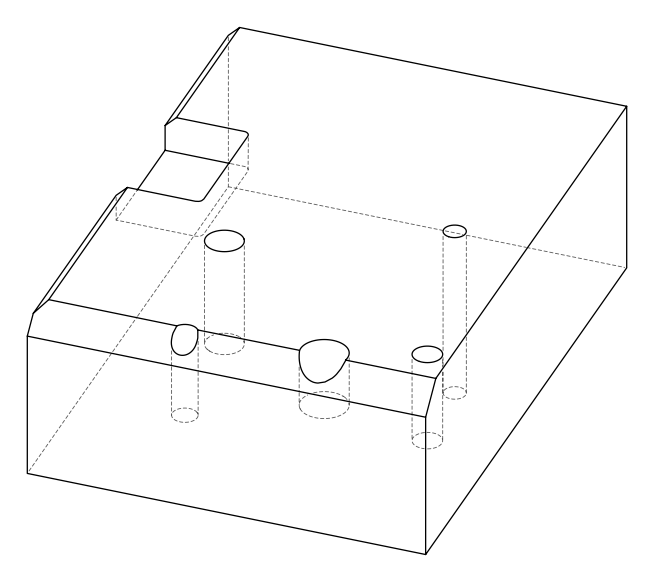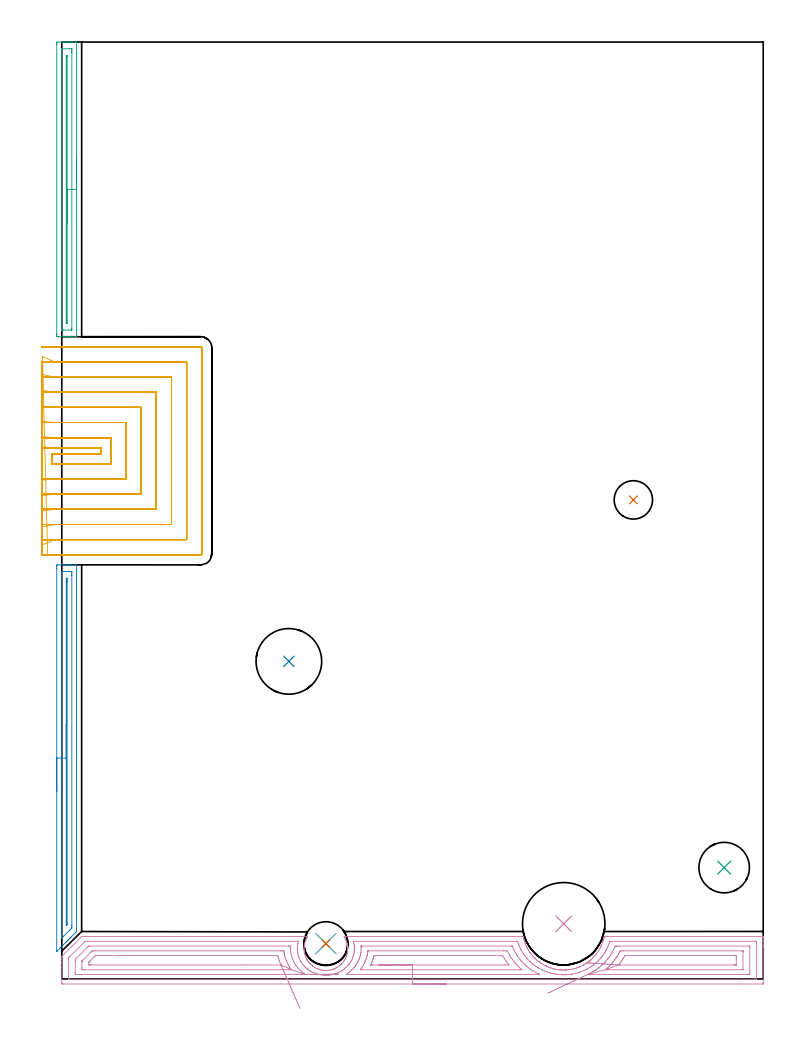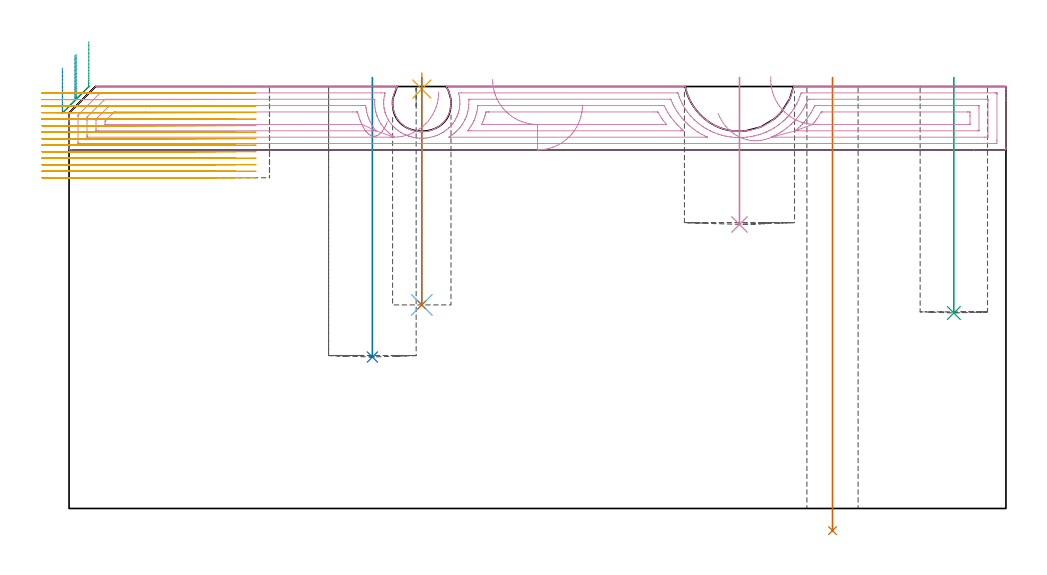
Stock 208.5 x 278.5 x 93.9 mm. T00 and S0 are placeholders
(PLAN: 11 operations, 8 tool changes, 49 min)
(1 DRILL_THROUGH_HOLE_FROM_SOLID_MATERIAL | STEP1HOLE | UGT0301_509 | 0.4 min | 9567 mm3)
(2 INDEXABLE_INSERT_DRILL_BLIND_HOLE_FROM_SOLID | STEP1POCKET | NXT0302_010 | 0.25 min | 17894 mm3)
(3 INDEXABLE_INSERT_DRILL_BLIND_HOLE_FROM_SOLID_1 | STEP1POCKET_1 | NXT0302_001 | 0.21 min | 8863 mm3)
(4 INDEXABLE_INSERT_DRILL_BLIND_HOLE_FROM_SOLID_2 | STEP1POCKET_2 | NXT0302_020 | 0.13 min | 14331 mm3)
(5 SPOT_DRILL | STEP1POCKET_3 | NXT0321_9005460120000 | 0.03 min | 1 mm3)
(6 DRILL_BLIND_HOLE_INTO_CENTER | STEP1POCKET_3 | NXT0301_055 | 0.2 min | 2627 mm3)
(7 DRILL_TO_ENLARGE_BLIND_HOLE | STEP1POCKET_3 | UGT0301_374 | 0.2 min | 3814 mm3)
(8 AREA_MILL | FG_CHAMFER_SURFACE | UGT0205_001 | 2.84 min | 2133 mm3)
(9 AREA_MILL_1 | FG_CHAMFER_SURFACE_1 | UGT0205_001 | 2.25 min | 1593 mm3)
(10 AREA_MILL_2 | FG_CHAMFER_SURFACE_2 | UGT0205_001 | 8.45 min | 19340 mm3)
(11 MILL_SLOT | SLOT_PARTIAL_RECTANGULAR | UGT0201_014 | Follow Part, ap 1.5, ae 75% | 34.07 min | 61167 mm3)
(TOOL UGT0301_509 | Carbide Drill 11.4 mm | D11.4 PA118 FL94 Z2)
(TOOL NXT0302_010 | Index. Insert Drill 19.5mm [880-D1950L25-05] | D19.5 PA176 FL98 Z2)
(TOOL NXT0302_001 | Index. Insert Drill 15mm [880-D1500L20-05] | D15 PA176 FL75 Z2)
(TOOL NXT0302_020 | Index. Insert Drill 24.5mm [880-D2450L25-03] | D24.5 PA176 FL74 Z2)
(TOOL NXT0321_9005460120000 | NC Spot Drill, 142deg, 12mm, Carbide, Uncoated | D12 PA142 FL30 Z2)
(TOOL NXT0301_055 | Carbide Drill 8.4mm [860.1-0840-042A1-MM 2214] | D8.4 PA140 FL61 Z2)
(TOOL UGT0301_374 | Twist Drill Flat Bottom 13 mm | D13 PA180 FL101 Z2)
(TOOL UGT0205_001 | Chamfer Mill 20 x 3 x 45 deg. | D20 FL50 Z2)
(TOOL UGT0201_014 | End mill 6 mm | D6 FL24 Z4)
(OP 1 DRILL_THROUGH_HOLE_FROM_SOLID_MATERIAL)
G17 G21 G94 G90
T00 M6
G54
G17 G0 G90 X169.9 Y142.4 S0 M3
G43 Z103.9 H0
G94 G81 G98 Z-4.925 F250. R95.9
G80
M5
M2
(OP 2 INDEXABLE_INSERT_DRILL_BLIND_HOLE_FROM_SOLID)
G17 G21 G94 G90
T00 M6
G54
G17 G0 G90 X67.5 Y94.4 S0 M3
G43 Z103.9 H1
G94 G81 G98 Z33.7 F250. R95.9
G80
M5
M2
(OP 3 INDEXABLE_INSERT_DRILL_BLIND_HOLE_FROM_SOLID_1)
G17 G21 G94 G90
T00 M6
G54
G17 G0 G90 X196.9 Y33.1 S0 M3
G43 Z103.9 H1
G94 G81 G98 Z43.5 F250. R95.9
G80
M5
M2
(OP 4 INDEXABLE_INSERT_DRILL_BLIND_HOLE_FROM_SOLID_2)
G17 G21 G94 G90
T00 M6
G54
G17 G0 G90 X149.2 Y16.4 S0 M3
G43 Z103.9 H1
G94 G81 G98 Z63.2 F250. R95.9
G80
M5
M2
(OP 5 SPOT_DRILL)
G17 G21 G94 G90
T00 M6
G54
G17 G0 G90 X78.5 Y10.5 S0 M3
G43 Z103.9 H0
G94 G81 G98 Z93.34 F250. R96.9
G80
M5
M2
(OP 6 DRILL_BLIND_HOLE_INTO_CENTER)
G17 G21 G94 G90
T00 M6
G54
G17 G0 G90 X78.5 Y10.5 S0 M3
G43 Z103.9 H1
G94 G81 G98 Z45.3 F250. R95.9
G80
M5
M2
(OP 7 DRILL_TO_ENLARGE_BLIND_HOLE)
G17 G21 G94 G90
T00 M6
G54
G17 G0 G90 X78.5 Y10.5 S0 M3
G43 Z103.9 H0
G94 G73 G98 Z45.3 F250. Q12.15 R95.9
G80
M5
M2
(OP 8 AREA_MILL)
G17 G21 G94 G90
T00 M6
G54
G17 G0 G90 X-1.5 Y55.65 S1061 M3
G43 Z103.9 H0
Z98.
G94 G1 Y55.688 Z97.128 F250.
Y55.802 Z96.263
Y55.991 Z95.412
Y56.253 Z94.58
Y56.587 Z93.774
Y56.99 Z93.
Y57.459 Z92.264
Y57.99 Z91.572
Y58.579 Z90.929
Y59.222 Z90.34
Y59.914 Z89.808
Y60.65 Z89.34
Y61.424 Z88.937
Y62.23 Z88.603
Y63.062 Z88.341
Y63.914 Z88.152
Y64.778 Z88.038
Y65.65 Z88.
Y121.992
X-1.499 Y122.543 Z88.001
X-1.496 Y122.877
X-1.492 Y123.09 Z88.004
X-1.169 Y123.1 Z88.326
X0.577 Z90.071
X1.23 Z90.727
X1.45 Z90.947
X2.103 Z91.6
X2.323 Z91.819
X2.763 Z92.262
X4.233 Z93.732
X4.319 Y123.097 Z93.811
X4.397 Y123.09 Z93.889
X4.4 Y122.988 Z93.9
Y14.979
X4.393 Y14.1 Z93.893
X4.387 Y14.09 Z93.887
X4.069 Y13.767 Z93.565
X2.9 Y12.599 Z92.397
X2.759 Y12.457 Z92.255
X2.614 Y12.312 Z92.111
X2.471 Y12.17 Z91.969
X2.323 Y12.02 Z91.818
X2.169 Y11.868 Z91.667
X2.042 Y11.741 Z91.54
X1.886 Y11.584 Z91.381
X1.724 Y11.423 Z91.222
X1.614 Y11.313 Z91.112
X1.45 Y11.147 Z90.945
X1.28 Y10.979 Z90.778
X0.286 Y9.985 Z89.784
X-0.499 Y9.201 Z89.001
X-1.332 Y8.368 Z88.168
X-1.39 Y8.312 Z88.11
X-1.493 Y8.219 Z88.006
X-1.5 Y8.312 Z88.
Y65.65
X-0.086 Z89.414
Y119.877
X-0.084 Y120.549 Z89.416
X-0.08 Y120.766 Z89.42
X-0.073 Y121.09 Z89.427
X0.251 Y121.097 Z89.751
X0.577 Y121.099 Z90.077
X1.122 Y121.1 Z90.622
X1.995 Z91.495
X2.323 Y121.099 Z91.823
X2.871 Y121.096 Z92.371
X2.951 Y121.09 Z92.451
X2.979 Y121.071 Z92.479
X2.982 Y120.983 Z92.482
X2.984 Y120.766 Z92.484
X2.986 Y120.091 Z92.486
Y119.877
X2.985 Y15.868 Z92.485
X2.981 Y15.198 Z92.481
X2.979 Y15.145 Z92.479
X2.949 Y15.11 Z92.449
X2.827 Y14.979 Z92.327
X2.574 Y14.724 Z92.074
X2.323 Y14.472 Z91.823
X0.577 Y12.727 Z90.077
X0.163 Y12.312 Z89.663
X-0.052 Y12.101 Z89.448
X-0.072 Y12.085 Z89.428
X-0.079 Y12.082 Z89.421
X-0.081 Y12.094 Z89.419
X-0.084 Y12.312 Z89.416
X-0.085 Y12.643 Z89.415
X-0.086 Y12.987 Z89.414
Y65.65
X1.328 Z90.828
X1.329 Y118.222 Z90.829
X1.335 Y118.988 Z90.835
X1.346 Y119.093 Z90.846
X1.45 Y119.092 Z90.95
X1.554 Y119.09 Z91.054
X1.564 Y118.988 Z91.064
X1.567 Y118.868 Z91.067
X1.571 Y118.099 Z91.071
Y117.975
Y16.634
X1.57 Y16.51 Z91.07
X1.567 Y16.262 Z91.067
X1.565 Y16.194 Z91.065
X1.554 Y16.165 Z91.054
X1.524 Y16.132 Z91.024
X1.45 Y16.055 Z90.95
X1.354 Y15.966 Z90.854
X1.335 Y15.981 Z90.835
X1.332 Y15.988 Z90.832
X1.329 Y16.757 Z90.829
Y16.881
X1.328 Y65.65 Z90.828
Y66.522 Z90.866
Y67.387 Z90.98
Y68.238 Z91.169
Y69.07 Z91.431
Y69.876 Z91.765
Y70.65 Z92.168
Y71.386 Z92.637
Y72.078 Z93.168
Y72.721 Z93.757
Y73.31 Z94.401
Y73.842 Z95.093
Y74.31 Z95.828
Y74.713 Z96.602
Y75.047 Z97.408
Y75.309 Z98.24
Y75.498 Z99.092
Y75.612 Z99.957
Y75.65 Z100.828
G0 Z103.9
M5
M2
(OP 9 AREA_MILL_1)
G17 G21 G94 G90
T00 M6
G54
G17 G0 G90 X4.4 Y244.7 S1061 M3
G43 Z103.9 H0
G94 G1 Y244.662 Z103.028 F250.
Y244.548 Z102.163
Y244.359 Z101.312
Y244.097 Z100.48
Y243.763 Z99.674
Y243.36 Z98.9
Y242.891 Z98.164
Y242.36 Z97.472
Y241.771 Z96.829
Y241.128 Z96.24
Y240.436 Z95.708
Y239.7 Z95.24
Y238.926 Z94.837
Y238.12 Z94.503
Y237.288 Z94.241
Y236.436 Z94.052
Y235.572 Z93.938
Y234.7 Z93.9
Y191.04
X4.397 Y190.91 Z93.888
X4.297 Y190.902 Z93.789
X4.192 Y190.9 Z93.691
X3.52 Z93.019
X2.871 Z92.37
X2.323 Z91.819
X2.049 Z91.545
X1.45 Z90.947
X1.176 Z90.673
X0.577 Z90.071
X-1.068 Z88.428
X-1.169 Y190.902 Z88.327
X-1.492 Y190.91 Z88.004
X-1.497 Y191.15 Z88.
X-1.5 Y191.485
Y191.824
Y277.915
X-1.497 Y278.25
X-1.492 Y278.49 Z88.004
X-1.169 Y278.5 Z88.327
X0.577 Z90.071
X1.176 Z90.673
X1.45 Z90.947
X2.049 Z91.545
X2.323 Z91.819
X2.871 Z92.37
X3.196 Z92.695
X4.192 Z93.691
X4.297 Y278.498 Z93.79
X4.397 Y278.49 Z93.888
X4.4 Y278.36 Z93.9
Y234.7
X2.986 Z92.486
X2.985 Y193.482 Z92.485
X2.984 Y193.267 Z92.484
X2.98 Y192.93 Z92.48
X2.979 Y192.916 Z92.479
X2.962 Y192.91 Z92.462
X2.899 Y192.905 Z92.399
X2.803 Y192.901 Z92.303
X0.577 Y192.9 Z90.077
X0.063 Y192.901 Z89.563
X-0.047 Y192.905 Z89.453
X-0.067 Y192.909 Z89.433
X-0.079 Y192.914 Z89.421
X-0.081 Y192.937 Z89.419
X-0.084 Y193.051 Z89.416
X-0.085 Y193.267 Z89.415
X-0.086 Y193.944 Z89.414
Y275.918
X-0.084 Y276.133 Z89.416
X-0.08 Y276.47 Z89.42
Y276.484
X-0.062 Y276.49 Z89.438
X0.001 Y276.495 Z89.501
X0.097 Y276.499 Z89.597
X2.323 Y276.5 Z91.823
X2.837 Y276.499 Z92.337
X2.947 Y276.495 Z92.447
X2.967 Y276.491 Z92.467
X2.979 Y276.486 Z92.479
X2.98 Y276.463 Z92.48
X2.984 Y276.349 Z92.484
X2.985 Y276.133 Z92.485
X2.986 Y275.456 Z92.486
Y234.7
X1.572 Z91.072
X1.571 Y195.817 Z91.071
X1.568 Y195.05 Z91.068
X1.566 Y194.931 Z91.066
X1.556 Y194.909 Z91.056
X1.523 Y194.905 Z91.023
X1.45 Y194.901 Z90.95
X1.401 Z90.901
X1.362 Y194.905 Z90.862
X1.341 Y194.909 Z90.841
X1.335 Y194.928 Z90.835
X1.331 Y195.05 Z90.831
X1.329 Y195.173 Z90.829
X1.328 Y273.583 Z90.828
X1.332 Y274.35 Z90.832
X1.334 Y274.469 Z90.834
X1.344 Y274.49 Z90.844
X1.377 Y274.495 Z90.877
X1.45 Y274.499 Z90.95
X1.499 Z90.999
X1.537 Y274.495 Z91.037
X1.559 Y274.491 Z91.059
X1.565 Y274.472 Z91.065
X1.569 Y274.35 Z91.069
X1.571 Y274.227 Z91.071
X1.572 Y234.7 Z91.072
Y233.828 Z91.11
Y232.963 Z91.223
Y232.112 Z91.412
Y231.28 Z91.675
Y230.474 Z92.008
Y229.7 Z92.411
Y228.964 Z92.88
Y228.272 Z93.411
Y227.629 Z94.
Y227.04 Z94.644
Y226.508 Z95.336
Y226.04 Z96.072
Y225.637 Z96.845
Y225.303 Z97.651
Y225.041 Z98.483
Y224.852 Z99.335
Y224.738 Z100.2
Y224.7 Z101.072
G0 Z103.9
M5
M2
(OP 10 AREA_MILL_2)
G17 G21 G94 G90
T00 M6
G54
G17 G0 G90 X114.25 Y-1.5 S1061 M3
G43 Z103.9 H0
Z89.8
G94 G1 X114.212 Z88.928 F250.
X114.098 Z88.064
X113.909 Z87.212
X113.647 Z86.38
X113.313 Z85.574
X112.91 Z84.8
X112.442 Z84.064
X111.91 Z83.372
X111.321 Z82.729
X110.678 Z82.14
X109.986 Z81.609
X109.25 Z81.14
X108.476 Z80.737
X107.67 Z80.403
X106.838 Z80.141
X105.986 Z79.952
X105.122 Z79.838
X104.25 Z79.8
X0.618
X0.173 Y-1.496 Z79.802
X0.01 Y-1.492 Z79.806
X0. Y-1.057 Z80.241
Y3.348 Z84.642
Y4.771 Z86.067
Y5.11 Z86.405
Y5.787 Z87.086
Y6.533 Z87.832
X0.001 Y6.703 Z87.994
Y6.704 Z87.995
X0.172 Y6.871 Z88.171
X5.898 Y12.599 Z93.897
X5.901
X5.979 Y12.6 Z93.9
X72.982
X73.084 Y12.599 Z93.895
X73.086
X72.982 Y12.431 Z93.731
X72.906 Y12.307 Z93.607
X72.782 Y12.088 Z93.388
X72.672 Y11.869 Z93.169
X72.483 Y11.435 Z92.735
X72.322 Y10.993 Z92.293
X72.21 Y10.603 Z91.903
X72.116 Y10.211 Z91.511
X72.1 Y10.117 Z91.417
X72.044 Y9.679 Z90.979
X72.014 Y9.241 Z90.541
X72.013 Y8.802 Z90.102
X72.038 Y8.364 Z89.664
X72.071 Y8.076 Z89.376
X72.116 Y7.79 Z89.09
X72.186 Y7.488 Z88.788
X72.311 Y7.048 Z88.348
X72.465 Y6.612 Z87.912
X72.66 Y6.169 Z87.469
X72.884 Y5.736 Z87.036
X72.944 Y5.63 Z86.93
X72.982 Y5.569 Z86.869
X73.009 Y5.526 Z86.826
X73.171 Y5.296 Z86.593
X73.245 Y5.19 Z86.486
X73.307 Y5.11 Z86.406
X73.497 Y4.86 Z86.158
X73.694 Y4.632 Z85.931
X73.901 Y4.412 Z85.712
X74.374 Y3.983 Z85.283
X74.435 Y3.935 Z85.235
X74.579 Y3.821 Z85.121
X74.794 Y3.667 Z84.965
X75.234 Y3.393 Z84.69
X75.687 Y3.145 Z84.443
X75.764 Y3.107 Z84.406
X75.873 Y3.063 Z84.362
X75.893 Y3.054 Z84.354
X76.109 Y2.969 Z84.263
X76.168 Y2.944 Z84.239
X76.412 Y2.858 Z84.155
X76.579 Y2.799 Z84.097
X77.024 Y2.68 Z83.979
X77.472 Y2.593 Z83.889
X77.917 Y2.534 Z83.833
X78.308 Y2.507 Z83.8
X78.342 Z83.799
X78.364 Y2.506
X78.7 Z83.805
X78.811 Y2.511 Z83.811
X79.257 Y2.555 Z83.851
X79.345 Y2.567 Z83.866
X79.705 Y2.623 Z83.92
X80.129 Y2.72 Z84.014
X80.15 Y2.724 Z84.019
X80.272 Y2.761 Z84.058
X80.421 Y2.806 Z84.103
X80.576 Y2.855 Z84.149
X80.598 Y2.861 Z84.156
X80.892 Y2.968 Z84.266
X81.042 Y3.024 Z84.322
X81.235 Y3.107 Z84.406
X81.425 Y3.206 Z84.505
X81.589 Y3.29 Z84.59
X81.935 Y3.489 Z84.788
X82.288 Y3.728 Z85.027
X82.629 Y3.984 Z85.282
X82.827 Y4.156 Z85.453
X82.901 Y4.229 Z85.526
X83.175 Y4.499 Z85.797
X83.329 Y4.669 Z85.967
X83.502 Y4.86 Z86.159
X83.72 Y5.133 Z86.433
X83.924 Y5.43 Z86.73
X84.112 Y5.736 Z87.035
X84.245 Y5.99 Z87.289
X84.34 Y6.17 Z87.469
X84.54 Y6.612 Z87.912
X84.613 Y6.796 Z88.096
X84.81 Y7.488 Z88.788
X84.902 Y7.925 Z89.225
X84.96 Y8.364 Z89.664
X84.987 Y8.802 Z90.102
X84.986 Y9.241 Z90.541
X84.956 Y9.679 Z90.979
X84.894 Y10.117 Z91.417
X84.801 Y10.557 Z91.857
X84.681 Y10.993 Z92.293
X84.613 Y11.204 Z92.504
X84.476 Y11.539 Z92.839
X84.322 Y11.869 Z93.169
X84.149 Y12.192 Z93.492
X84.036 Y12.404 Z93.702
X83.919 Y12.599 Z93.892
X84.149 Y12.6 Z93.9
X136.858
X137.164 Y12.598 Z93.894
X137.166
X137.252 Y12.209 Z93.509
X137.276 Y12.096 Z93.395
X137.305 Y11.989 Z93.288
X137.336 Y11.869 Z93.169
X137.514 Y11.276 Z92.573
X137.599 Y10.993 Z92.292
X137.752 Y10.554 Z91.853
X137.816 Y10.395 Z91.694
X137.929 Y10.117 Z91.416
X138.169 Y9.577 Z90.877
X138.198 Y9.52 Z90.819
X138.34 Y9.241 Z90.54
X138.583 Y8.8 Z90.099
X138.844 Y8.366 Z89.662
X138.957 Y8.193 Z89.488
X139.062 Y8.029 Z89.328
X139.263 Y7.752 Z89.049
X139.389 Y7.577 Z88.875
X139.453 Y7.488 Z88.788
X139.592 Y7.312 Z88.61
X139.698 Y7.176 Z88.474
X139.954 Y6.868 Z88.168
X140.186 Y6.612 Z87.911
X140.512 Y6.275 Z87.573
X140.847 Y5.945 Z87.243
X141.074 Y5.736 Z87.035
X141.176 Y5.65 Z86.949
X141.403 Y5.458 Z86.758
X141.471 Y5.403 Z86.703
X141.739 Y5.19 Z86.488
X141.772 Y5.166 Z86.464
X141.85 Y5.11 Z86.406
X142.004 Y4.995 Z86.295
X142.07 Y4.947 Z86.247
X142.189 Y4.86 Z86.158
X142.256 Y4.816 Z86.113
X142.367 Y4.742 Z86.039
X142.603 Y4.584 Z85.883
X142.632 Y4.564 Z85.863
X143.076 Y4.298 Z85.596
X143.525 Y4.047 Z85.345
X143.559 Y4.03 Z85.328
X143.648 Y3.984 Z85.283
X143.748 Y3.935 Z85.235
X143.873 Y3.875 Z85.175
X144.005 Y3.813 Z85.11
X144.031 Y3.801 Z85.098
X144.197 Y3.725 Z85.024
X144.417 Y3.627 Z84.925
X144.562 Y3.569 Z84.868
X144.862 Y3.451 Z84.747
X145.148 Y3.348 Z84.647
X145.31 Y3.292 Z84.587
X145.345 Y3.281 Z84.575
X145.792 Y3.142 Z84.435
X145.893 Y3.109 Z84.405
X146.202 Y3.028 Z84.325
X146.239 Y3.02 Z84.316
X146.648 Y2.926 Z84.224
X147.095 Y2.838 Z84.138
X147.289 Y2.808 Z84.108
X147.541 Y2.769 Z84.069
X147.771 Y2.743 Z84.041
X147.898 Y2.729 Z84.024
X147.987 Y2.72 Z84.011
X148.025 Y2.717 Z84.007
X148.375 Y2.687 Z83.981
X148.434 Y2.683 Z83.976
X148.587 Y2.676 Z83.969
X148.88 Y2.661 Z83.958
X149.327 Y2.657 Z83.953
X149.665 Y2.666 Z83.964
X149.773 Y2.671 Z83.965
X149.812 Y2.674 Z83.966
X150.22 Y2.698 Z83.995
X150.388 Y2.715 Z84.013
X150.666 Y2.744 Z84.041
X151.112 Y2.806 Z84.105
X151.558 Y2.885 Z84.183
X152.005 Y2.983 Z84.281
X152.508 Y3.108 Z84.406
X152.961 Y3.249 Z84.548
X153.251 Y3.348 Z84.646
X153.343 Y3.38 Z84.676
X153.386 Y3.396 Z84.692
X153.791 Y3.551 Z84.85
X153.832 Y3.568 Z84.868
X154.236 Y3.741 Z85.039
X154.749 Y3.985 Z85.282
X155.017 Y4.127 Z85.426
X155.129 Y4.186 Z85.486
X155.172 Y4.212 Z85.512
X155.578 Y4.451 Z85.749
X156.021 Y4.73 Z86.028
X156.214 Y4.86 Z86.159
X156.389 Y4.988 Z86.288
X156.567 Y5.119 Z86.418
X156.797 Y5.296 Z86.596
X156.914 Y5.388 Z86.687
X157.322 Y5.736 Z87.035
X157.806 Y6.19 Z87.489
X158.209 Y6.613 Z87.91
X158.699 Y7.169 Z88.468
X158.81 Y7.312 Z88.611
X158.948 Y7.488 Z88.788
X159.261 Y7.923 Z89.222
X159.559 Y8.365 Z89.663
X159.592 Y8.417 Z89.715
X160.054 Y9.241 Z90.539
X160.275 Y9.677 Z90.976
X160.335 Y9.808 Z91.107
X160.401 Y9.954 Z91.25
X160.484 Y10.135 Z91.434
X160.8 Y10.993 Z92.292
X160.884 Y11.276 Z92.573
X160.979 Y11.596 Z92.895
X161.03 Y11.766 Z93.066
X161.061 Y11.87 Z93.168
X161.133 Y12.157 Z93.451
X161.16 Y12.263 Z93.559
X161.18 Y12.356 Z93.651
X161.241 Y12.597 Z93.889
X161.426 Y12.6 Z93.9
X208.328
X208.495 Z93.89
X208.496 Y12.599 Z93.889
X208.5 Y12.259 Z93.559
Y11.953 Z93.252
Y11.276 Z92.571
Y10.056 Z91.353
Y9.514 Z90.808
Y-1.057 Z80.241
X208.498 Y-1.33 Z79.968
X208.49 Y-1.492 Z79.806
X208.326 Y-1.499 Z79.799
X201.405 Y-1.5 Z79.8
X104.25
Y-0.086 Z81.214
X2.405 Y-0.085 Z81.215
X2.313
X2.033 Y-0.079 Z81.221
X2.009 Y-0.076 Z81.224
X2.005 Y-0.054 Z81.246
X2.002 Y-0.022 Z81.278
X2.001 Y0.01 Z81.31
X2. Y0.224 Z81.524
Y5.509 Z86.809
X2.003 Y5.99 Z87.29
X2.007 Y6.19 Z87.49
X2.01 Y6.238 Z87.538
X2.032 Y6.27 Z87.57
X2.074 Y6.317 Z87.617
X2.405 Y6.655 Z87.955
X6.506 Y10.755 Z92.055
X6.872 Y11.117 Z92.417
X6.93 Y11.168 Z92.468
X6.969 Y11.18 Z92.48
X7.765 Y11.185 Z92.485
X7.857
X69.5
X70.2 Y11.18 Z92.48
X70.302 Y11.179 Z92.479
X70.306 Y11.114 Z92.414
X70.302 Y11.066 Z92.366
X70.17 Y10.525 Z91.825
X70.143 Y10.395 Z91.695
X70.057 Y9.755 Z91.055
X70.04 Y9.514 Z90.814
X70.023 Y8.908 Z90.208
X70.031 Y8.633 Z89.933
X70.085 Y7.966 Z89.266
X70.118 Y7.752 Z89.052
X70.146 Y7.59 Z88.89
X70.302 Y6.939 Z88.239
X70.321 Y6.871 Z88.171
X70.329 Y6.844 Z88.144
X70.512 Y6.334 Z87.634
X70.654 Y5.99 Z87.29
X70.961 Y5.341 Z86.641
X71.089 Y5.11 Z86.41
X71.128 Y5.043 Z86.343
X71.195 Y4.937 Z86.237
X71.717 Y4.229 Z85.529
X72.088 Y3.798 Z85.098
X72.313 Y3.565 Z84.865
X72.547 Y3.348 Z84.648
X72.775 Y3.144 Z84.444
X72.982 Y2.972 Z84.272
X73.274 Y2.753 Z84.053
X73.703 Y2.467 Z83.767
X73.875 Y2.36 Z83.66
X74.145 Y2.201 Z83.501
X74.58 Y1.974 Z83.274
X74.769 Y1.888 Z83.188
X74.895 Y1.836 Z83.136
X75.538 Y1.586 Z82.886
X75.662 Y1.543 Z82.843
X75.728 Y1.521 Z82.821
X76.214 Y1.392 Z82.692
X76.555 Y1.311 Z82.611
X76.905 Y1.241 Z82.541
X77.449 Y1.164 Z82.464
X77.924 Y1.118 Z82.418
X78.342 Y1.095 Z82.395
X78.834 Y1.101 Z82.401
X79.235 Y1.131 Z82.431
X79.653 Y1.174 Z82.474
X80.129 Y1.247 Z82.547
X80.414 Y1.305 Z82.605
X81.022 Y1.455 Z82.755
X81.126 Y1.484 Z82.784
X81.459 Y1.586 Z82.886
X81.794 Y1.706 Z83.006
X81.845 Y1.725 Z83.025
X81.916 Y1.755 Z83.055
X82.415 Y1.974 Z83.274
X82.809 Y2.178 Z83.478
X82.995 Y2.284 Z83.584
X83.303 Y2.467 Z83.767
X83.542 Y2.625 Z83.925
X83.702 Y2.736 Z84.036
X84.054 Y3.001 Z84.301
X84.461 Y3.348 Z84.648
X84.531 Y3.411 Z84.711
X84.596 Y3.475 Z84.775
X84.962 Y3.863 Z85.163
X85.286 Y4.229 Z85.529
X85.378 Y4.339 Z85.639
X85.489 Y4.481 Z85.781
X85.743 Y4.86 Z86.16
X85.897 Y5.11 Z86.41
X86.068 Y5.419 Z86.719
X86.358 Y5.99 Z87.29
X86.366 Y6.007 Z87.307
X86.382 Y6.044 Z87.344
X86.559 Y6.505 Z87.805
X86.607 Y6.65 Z87.95
X86.67 Y6.871 Z88.171
X86.776 Y7.259 Z88.559
X86.877 Y7.752 Z89.052
X86.924 Y8.1 Z89.4
X86.969 Y8.633 Z89.933
X86.977 Y8.927 Z90.227
X86.96 Y9.514 Z90.814
X86.932 Y9.853 Z91.153
X86.848 Y10.395 Z91.695
X86.737 Y10.926 Z92.226
X86.686 Y11.179 Z92.479
X87.367 Y11.186 Z92.486
X135.318 Y11.185 Z92.485
X135.418 Y11.184 Z92.484
X135.467 Y11.181 Z92.481
X135.485 Y11.179 Z92.479
X135.518 Y11.11 Z92.41
X135.758 Y10.395 Z91.695
X135.888 Y10.031 Z91.331
X136.111 Y9.514 Z90.814
X136.412 Y8.86 Z90.16
X136.532 Y8.633 Z89.933
X136.671 Y8.377 Z89.677
X137.051 Y7.752 Z89.052
X137.305 Y7.364 Z88.664
X137.664 Y6.871 Z88.171
X138.198 Y6.201 Z87.501
X138.385 Y5.99 Z87.29
X139.092 Y5.255 Z86.555
X139.244 Y5.11 Z86.41
X139.634 Y4.76 Z86.06
X139.985 Y4.466 Z85.766
X140.284 Y4.229 Z85.529
X140.878 Y3.799 Z85.099
X141.151 Y3.617 Z84.917
X141.575 Y3.348 Z84.648
X141.772 Y3.23 Z84.53
X142.06 Y3.064 Z84.364
X142.665 Y2.751 Z84.051
X142.781 Y2.695 Z83.995
X143.28 Y2.467 Z83.767
X143.559 Y2.353 Z83.653
X144.118 Y2.138 Z83.438
X144.452 Y2.02 Z83.32
X144.641 Y1.959 Z83.259
X145.251 Y1.772 Z83.072
X145.345 Y1.747 Z83.047
X146.008 Y1.586 Z82.886
X146.239 Y1.539 Z82.839
X146.298 Y1.528 Z82.828
X147.132 Y1.392 Z82.692
X147.357 Y1.364 Z82.664
X148.025 Y1.296 Z82.596
X148.342 Y1.274 Z82.574
X148.919 Y1.252 Z82.552
X149.261 Y1.248 Z82.548
X149.812 Y1.261 Z82.561
X150.125 Y1.277 Z82.577
X150.706 Y1.325 Z82.625
X150.946 Y1.349 Z82.649
X151.599 Y1.441 Z82.741
X151.725 Y1.461 Z82.761
X152.39 Y1.586 Z82.886
X152.521 Y1.615 Z82.915
X153.386 Y1.842 Z83.142
X153.865 Y1.994 Z83.294
X154.279 Y2.136 Z83.436
X154.52 Y2.229 Z83.529
X155.122 Y2.467 Z83.767
X155.164 Y2.484 Z83.784
X155.172 Y2.488 Z83.788
X155.76 Y2.768 Z84.068
X156.066 Y2.923 Z84.223
X156.345 Y3.072 Z84.372
X156.828 Y3.348 Z84.648
X156.929 Y3.408 Z84.708
X156.959 Y3.427 Z84.727
X157.448 Y3.747 Z85.047
X157.853 Y4.028 Z85.328
X157.969 Y4.114 Z85.414
X158.117 Y4.229 Z85.529
X158.746 Y4.744 Z86.044
X158.942 Y4.916 Z86.216
X159.153 Y5.11 Z86.41
X159.399 Y5.346 Z86.646
X159.639 Y5.586 Z86.886
X159.836 Y5.796 Z87.096
X160.012 Y5.99 Z87.29
X160.253 Y6.267 Z87.567
X160.533 Y6.596 Z87.896
X160.654 Y6.752 Z88.052
X160.742 Y6.871 Z88.171
X161.024 Y7.268 Z88.568
X161.36 Y7.752 Z89.052
X161.386 Y7.791 Z89.091
X161.426 Y7.855 Z89.155
X161.707 Y8.356 Z89.656
X161.857 Y8.633 Z89.933
X162.013 Y8.935 Z90.235
X162.302 Y9.514 Z90.814
X162.308 Y9.526 Z90.826
X162.319 Y9.552 Z90.852
X162.636 Y10.395 Z91.695
X162.786 Y10.815 Z92.115
X162.878 Y11.073 Z92.373
X162.92 Y11.179 Z92.479
X163.304 Y11.185 Z92.485
X206.095
X206.187
X206.467 Y11.179 Z92.479
X206.491 Y11.176 Z92.476
X206.494 Y11.154 Z92.454
X206.498 Y11.122 Z92.422
X206.499 Y11.091 Z92.391
X206.5 Y10.876 Z92.176
X206.499 Y0.705 Z82.005
X206.496 Y0.31 Z81.61
X206.486 Y-0.079 Z81.221
X206.095 Y-0.084 Z81.216
X206.003 Y-0.085 Z81.215
X104.25 Y-0.086 Z81.214
Y1.328 Z82.628
X84.857 Y1.329 Z82.629
X84.631 Y1.33 Z82.63
X84.596 Y1.332 Z82.632
X84.557 Y1.334 Z82.634
X84.574 Y1.358 Z82.658
X84.596 Y1.376 Z82.676
X84.902 Y1.586 Z82.886
X85.241 Y1.83 Z83.13
X85.489 Y2.016 Z83.316
X85.738 Y2.222 Z83.522
X86.023 Y2.467 Z83.767
X86.205 Y2.642 Z83.942
X86.382 Y2.818 Z84.118
X86.641 Y3.093 Z84.393
X86.866 Y3.348 Z84.648
X87.053 Y3.568 Z84.868
X87.276 Y3.847 Z85.147
X87.433 Y4.074 Z85.374
X87.533 Y4.229 Z85.529
X87.773 Y4.619 Z85.919
X88.039 Y5.11 Z86.41
X88.083 Y5.194 Z86.494
X88.169 Y5.369 Z86.669
X88.357 Y5.805 Z87.105
X88.432 Y5.99 Z87.29
X88.587 Y6.459 Z87.759
X88.703 Y6.871 Z88.171
X88.774 Y7.156 Z88.456
X88.886 Y7.752 Z89.052
X88.908 Y7.905 Z89.205
X88.969 Y8.633 Z89.933
X88.971 Y9.423 Z90.723
X88.962 Y9.725 Z91.025
X88.963 Y9.759 Z91.059
X88.97 Y9.765 Z91.065
X88.998 Y9.767 Z91.067
X89.063 Y9.77 Z91.07
X89.323 Y9.771 Z91.071
X133.731
X133.818 Y9.77 Z91.07
X133.887 Y9.767 Z91.067
X133.903 Y9.765 Z91.065
X133.912 Y9.75 Z91.05
X133.931 Y9.712 Z91.012
X134.017 Y9.514 Z90.814
X134.223 Y9.029 Z90.329
X134.414 Y8.633 Z89.933
X134.625 Y8.204 Z89.504
X134.882 Y7.752 Z89.052
X135.226 Y7.159 Z88.459
X135.417 Y6.871 Z88.171
X135.518 Y6.723 Z88.023
X136.071 Y5.99 Z87.29
X136.412 Y5.564 Z86.864
X136.814 Y5.11 Z86.41
X137.305 Y4.6 Z85.9
X137.68 Y4.229 Z85.529
X137.951 Y3.985 Z85.285
X138.198 Y3.77 Z85.07
X138.716 Y3.348 Z84.648
X139.092 Y3.067 Z84.367
X139.445 Y2.813 Z84.113
X139.958 Y2.467 Z83.767
X139.985 Y2.449 Z83.749
X140.034 Y2.419 Z83.719
X140.878 Y1.93 Z83.23
X141.534 Y1.586 Z82.886
X141.772 Y1.47 Z82.77
X141.998 Y1.363 Z82.663
X142.023 Y1.348 Z82.648
X142.043 Y1.334 Z82.634
X142.029 Y1.333 Z82.633
X141.861 Y1.329 Z82.629
X141.772
X104.25 Y1.328 Z82.628
Y2.743 Z84.043
X89.469
X89.063 Y2.744 Z84.044
X88.779 Y2.747 Z84.047
X88.727 Y2.749 Z84.049
X88.742 Y2.783 Z84.083
X88.835 Y2.907 Z84.207
X89.063 Y3.206 Z84.506
X89.121 Y3.29 Z84.59
X89.16 Y3.348 Z84.648
X89.468 Y3.829 Z85.129
X89.703 Y4.229 Z85.529
X89.793 Y4.389 Z85.689
X89.956 Y4.696 Z85.996
X90.089 Y4.978 Z86.278
X90.147 Y5.11 Z86.41
X90.353 Y5.599 Z86.899
X90.486 Y5.99 Z87.29
X90.571 Y6.265 Z87.565
X90.739 Y6.871 Z88.171
X90.76 Y6.959 Z88.259
X90.849 Y7.412 Z88.712
X90.897 Y7.705 Z89.005
X90.902 Y7.752 Z89.052
X90.943 Y8.147 Z89.447
X90.965 Y8.332 Z89.632
X90.968 Y8.35 Z89.65
X90.989 Y8.352 Z89.652
X91.042 Y8.355 Z89.655
X91.13 Y8.357 Z89.657
X131.331
X131.945 Y8.356 Z89.656
X132.228 Y8.354 Z89.654
X132.402 Y8.35 Z89.65
X132.477 Y8.234 Z89.534
X132.838 Y7.549 Z88.849
X133.237 Y6.871 Z88.171
X133.423 Y6.561 Z87.861
X133.731 Y6.085 Z87.385
X133.8 Y5.99 Z87.29
X133.986 Y5.74 Z87.04
X134.474 Y5.11 Z86.41
X134.625 Y4.919 Z86.219
X134.95 Y4.55 Z85.85
X135.243 Y4.229 Z85.529
X135.518 Y3.94 Z85.24
X136.115 Y3.348 Z84.648
X136.412 Y3.076 Z84.376
X136.775 Y2.751 Z84.051
X136.744 Y2.75 Z84.05
X136.412 Y2.745 Z84.045
X136.131 Y2.743 Z84.043
X104.25
Y4.157 Z85.457
X92.345 Y4.158 Z85.458
X92.053 Y4.161 Z85.461
X91.86 Y4.164 Z85.464
X91.824 Y4.171 Z85.471
X91.826 Y4.178 Z85.478
X91.847 Y4.229 Z85.529
X92.087 Y4.77 Z86.07
X92.233 Y5.11 Z86.41
X92.342 Y5.399 Z86.699
X92.538 Y5.99 Z87.29
X92.561 Y6.064 Z87.364
X92.636 Y6.337 Z87.637
X92.742 Y6.767 Z88.067
X92.768 Y6.871 Z88.171
X92.78 Y6.917 Z88.217
X92.786 Y6.934 Z88.234
X92.948 Y6.937 Z88.237
X93.239 Y6.942 Z88.242
X93.384 Y6.943 Z88.243
X93.457
X130.158
X130.983 Y6.938 Z88.238
X131.009 Y6.936 Z88.236
X131.051 Y6.893 Z88.193
X131.065 Y6.871 Z88.171
X131.593 Y5.99 Z87.29
X131.945 Y5.458 Z86.758
X132.203 Y5.11 Z86.41
X132.838 Y4.271 Z85.571
X132.865 Y4.229 Z85.529
X132.904 Y4.164 Z85.464
X131.945 Y4.157 Z85.457
X104.25
X103.378 Z85.495
X102.514 Z85.609
X101.662 Z85.798
X100.83 Z86.06
X100.024 Z86.394
X99.25 Z86.797
X98.514 Z87.265
X97.822 Z87.796
X97.179 Z88.386
X96.59 Z89.029
X96.058 Z89.721
X95.59 Z90.457
X95.187 Z91.231
X94.853 Z92.037
X94.591 Z92.869
X94.402 Z93.72
X94.288 Z94.585
X94.25 Z95.457
G0 X82.25 Y1.426 Z92.726
G1 X82.22 Z91.855
X82.114 Y1.425 Z90.989
X81.933 Y1.423 Z90.135
X81.679 Y1.421 Z89.301
X81.352 Y1.418 Z88.492
X80.956 Y1.414 Z87.714
X80.494 Y1.41 Z86.974
X79.97 Y1.405 Z86.277
X79.386 Y1.4 Z85.629
X78.749 Y1.394 Z85.034
X78.061 Y1.388 Z84.496
X77.33 Y1.381 Z84.021
X76.56 Y1.374 Z83.611
X75.757 Y1.367 Z83.27
X74.927 Y1.359 Z83.
X74.078 Y1.351 Z82.803
X73.214 Y1.343 Z82.682
X72.343 Y1.336 Z82.636
X72.088 Y1.333 Z82.633
X71.456 Y1.329 Z82.629
X4.192
X4.105 Y1.33 Z82.63
X4.036 Y1.333 Z82.633
X4.019 Y1.335 Z82.635
X4.01 Y1.345 Z82.645
X4.007 Y1.397 Z82.697
X4.002 Y1.586 Z82.886
X4. Y1.775 Z83.075
X4.001 Y5.11 Z86.41
X4.002 Y5.297 Z86.597
X4.01 Y5.644 Z86.944
X4.023 Y5.812 Z87.112
X4.19 Y5.99 Z87.29
X7.765 Y9.566 Z90.866
X7.939 Y9.731 Z91.031
X7.97 Y9.759 Z91.059
X8.004 Y9.764 Z91.064
X8.082 Y9.767 Z91.067
X8.399 Y9.771 Z91.071
X67.361
X67.622 Y9.768 Z91.068
X67.882 Y9.764 Z91.064
X68.035 Y9.758 Z91.058
X68.034 Y9.651 Z90.951
X68.025 Y9.116 Z90.416
X68.03 Y8.633 Z89.933
X68.061 Y8.2 Z89.5
X68.109 Y7.752 Z89.052
X68.221 Y7.162 Z88.462
X68.297 Y6.871 Z88.171
X68.515 Y6.129 Z87.429
X68.55 Y6.025 Z87.325
X68.563 Y5.99 Z87.29
X68.593 Y5.914 Z87.214
X68.967 Y5.11 Z86.41
X69.114 Y4.812 Z86.112
X69.408 Y4.3 Z85.6
X69.458 Y4.229 Z85.529
X69.578 Y4.061 Z85.361
X69.999 Y3.505 Z84.805
X70.129 Y3.348 Z84.648
X70.302 Y3.149 Z84.449
X70.636 Y2.793 Z84.093
X70.982 Y2.467 Z83.767
X71.195 Y2.274 Z83.574
X71.38 Y2.121 Z83.421
X71.604 Y1.944 Z83.244
X72.094 Y1.586 Z82.886
X72.343 Y1.336 Z82.636
X68.283 Y2.748 Z84.048
X68.275 Y2.746 Z84.046
X68.233 Y2.745 Z84.045
X67.622 Y2.743 Z84.043
X67.342
X6.592
X6.133 Y2.745 Z84.045
X6.031 Y2.748 Z84.048
X6.015 Y2.749 Z84.049
X6.01 Y2.763 Z84.063
X6.005 Y2.813 Z84.113
X6.002 Y2.916 Z84.216
X6. Y3.327 Z84.627
Y5.11 Z86.41
X6.008 Y5.324 Z86.624
X6.01 Y5.349 Z86.649
X6.026 Y5.37 Z86.67
X6.061 Y5.409 Z86.709
X6.127 Y5.477 Z86.777
X6.311 Y5.663 Z86.963
X8.659 Y8.009 Z89.309
X8.978 Y8.318 Z89.618
X9.02 Y8.35 Z89.65
X9.092 Y8.353 Z89.653
X9.245 Y8.355 Z89.655
X9.552 Y8.357 Z89.657
X9.832
X64.941
X65.222 Y8.356 Z89.656
X65.835 Y8.351 Z89.651
X66.03 Y8.349 Z89.649
X66.072 Y7.985 Z89.285
X66.102 Y7.752 Z89.052
X66.147 Y7.445 Z88.745
X66.265 Y6.871 Z88.171
X66.422 Y6.292 Z87.592
X66.521 Y5.99 Z87.29
X66.728 Y5.4 Z86.7
X66.858 Y5.11 Z86.41
X66.963 Y4.878 Z86.178
X67.291 Y4.229 Z85.529
X67.622 Y3.67 Z84.97
X67.755 Y3.479 Z84.779
X68.242 Y2.807 Z84.107
X68.283 Y2.748 Z84.048
X65.18 Y4.173 Z85.473
X65.086 Y4.164 Z85.464
X65.012 Y4.159 Z85.459
X64.941 Y4.158 Z85.458
X53.722 Y4.157 Z85.457
X8.586
X8.44 Y4.159 Z85.459
X8.149 Y4.164 Z85.464
X8.009 Y4.168 Z85.468
X8.006 Y4.186 Z85.486
X8.005 Y4.229 Z85.529
X8.007 Y4.871 Z86.171
X8.029 Y4.919 Z86.219
X8.067 Y4.961 Z86.261
X8.21 Y5.11 Z86.41
X8.432 Y5.333 Z86.633
X8.659 Y5.561 Z86.861
X9.552 Y6.454 Z87.754
X9.763 Y6.663 Z87.963
X9.976 Y6.871 Z88.171
X10.029 Y6.918 Z88.218
X10.061 Y6.936 Z88.236
X10.155 Y6.939 Z88.239
X10.3 Y6.942 Z88.242
X17.025 Y6.943 Z88.243
X63.082
X63.977 Y6.942 Z88.242
X64.048 Y6.94 Z88.24
X64.119 Y6.936 Z88.236
X64.215 Y6.923 Z88.223
X64.228 Y6.871 Z88.171
X64.288 Y6.635 Z87.935
X64.474 Y5.99 Z87.29
X64.673 Y5.374 Z86.674
X64.776 Y5.11 Z86.41
X64.941 Y4.705 Z86.005
X65.156 Y4.229 Z85.529
X65.18 Y4.173 Z85.473
X65.447 Y3.56 Z84.912
X65.733 Y2.905 Z84.411
X66.035 Y2.212 Z83.975
X66.35 Y1.488 Z83.606
X66.678 Y0.736 Z83.307
X67.014 Y-0.036 Z83.081
X67.358 Y-0.824 Z82.93
X67.705 Y-1.621 Z82.853
X68.053 Y-2.42
X68.4 Y-3.217 Z82.929
X68.744 Y-4.005 Z83.08
X69.08 Y-4.777 Z83.306
X69.408 Y-5.529 Z83.604
X69.724 Y-6.254 Z83.973
X70.025 Y-6.946 Z84.409
X70.311 Y-7.602 Z84.909
X70.578 Y-8.214 Z85.469
X70.824 Y-8.78 Z86.086
G0 Z103.9
X144.454 Y-4.236
Z87.927
G1 X144.794 Y-4.077 Z87.14
X145.195 Y-3.889 Z86.388
X145.653 Y-3.674 Z85.678
X146.166 Y-3.433 Z85.015
X146.73 Y-3.169 Z84.403
X147.339 Y-2.883 Z83.848
X147.99 Y-2.578 Z83.354
X148.678 Y-2.256 Z82.924
X149.396 Y-1.919 Z82.563
X150.141 Y-1.57 Z82.271
X150.906 Y-1.212 Z82.053
X151.685 Y-0.846 Z81.909
X152.472 Y-0.477 Z81.841
X153.262 Y-0.107 Z81.848
X154.049 Y0.262 Z81.932
X154.825 Y0.626 Z82.091
X155.586 Y0.982 Z82.324
X156.326 Y1.329 Z82.629
X156.874 Y1.586 Z82.886
X156.931 Y1.614 Z82.914
X156.959 Y1.628 Z82.928
X157.511 Y1.923 Z83.223
X157.853 Y2.116 Z83.416
X158.075 Y2.247 Z83.547
X158.437 Y2.467 Z83.767
X158.625 Y2.586 Z83.886
X158.746 Y2.667 Z83.967
X159.149 Y2.95 Z84.25
X159.639 Y3.305 Z84.605
X159.664 Y3.324 Z84.624
X159.693 Y3.348 Z84.648
X160.147 Y3.728 Z85.028
X160.533 Y4.054 Z85.354
X160.625 Y4.138 Z85.438
X160.721 Y4.229 Z85.529
X161.074 Y4.572 Z85.872
X161.426 Y4.928 Z86.228
X161.514 Y5.022 Z86.322
X161.593 Y5.11 Z86.41
X161.927 Y5.496 Z86.796
X162.319 Y5.954 Z87.254
X162.335 Y5.975 Z87.275
X162.347 Y5.99 Z87.29
X162.707 Y6.489 Z87.789
X162.974 Y6.871 Z88.171
X163.213 Y7.223 Z88.523
X163.409 Y7.558 Z88.858
X163.518 Y7.752 Z89.052
X163.724 Y8.129 Z89.429
X163.988 Y8.633 Z89.933
X164.027 Y8.711 Z90.011
X164.106 Y8.875 Z90.175
X164.3 Y9.323 Z90.623
X164.381 Y9.514 Z90.814
X164.486 Y9.764 Z91.064
X164.742 Y9.768 Z91.068
X165. Y9.77 Z91.07
X165.632 Y9.771 Z91.071
X204.308
X204.395 Y9.77 Z91.07
X204.464 Y9.767 Z91.067
X204.481 Y9.765 Z91.065
X204.49 Y9.755 Z91.055
X204.493 Y9.703 Z91.003
X204.498 Y9.514 Z90.814
X204.5 Y9.325 Z90.625
Y2.278 Z83.578
X204.498 Y1.586 Z82.886
X204.496 Y1.401 Z82.701
X204.491 Y1.34 Z82.64
X204.438 Y1.335 Z82.635
X204.308 Y1.333 Z82.633
X203.675 Y1.329 Z82.629
X156.327
X161.629 Y2.75 Z84.05
X161.751 Y2.865 Z84.165
X161.837 Y2.943 Z84.243
X162.319 Y3.376 Z84.676
X162.752 Y3.802 Z85.102
X163.172 Y4.229 Z85.529
X163.192 Y4.249 Z85.549
X163.213 Y4.272 Z85.572
X163.604 Y4.724 Z86.024
X163.935 Y5.11 Z86.41
X164.012 Y5.202 Z86.502
X164.106 Y5.32 Z86.62
X164.392 Y5.709 Z87.009
X164.594 Y5.99 Z87.29
X164.759 Y6.227 Z87.527
X165. Y6.581 Z87.881
X165.11 Y6.762 Z88.062
X165.173 Y6.871 Z88.171
X165.43 Y7.328 Z88.628
X165.662 Y7.752 Z89.052
X165.742 Y7.901 Z89.201
X165.893 Y8.193 Z89.493
X165.973 Y8.34 Z89.64
X166.034 Y8.35 Z89.65
X166.177 Y8.353 Z89.653
X166.786 Y8.356 Z89.656
X167.066 Y8.357 Z89.657
X201.908
X202.367 Y8.355 Z89.655
X202.469 Y8.352 Z89.652
X202.485 Y8.351 Z89.651
X202.49 Y8.337 Z89.637
X202.495 Y8.287 Z89.587
X202.498 Y8.184 Z89.484
X202.5 Y7.773 Z89.073
X202.499 Y2.918 Z84.218
X202.497 Y2.811 Z84.111
X202.493 Y2.758 Z84.058
X202.49 Y2.75 Z84.05
X202.48 Y2.747 Z84.047
X202.446 Y2.745 Z84.045
X202.241 Y2.743 Z84.043
X162.319
X162.039 Y2.744 Z84.044
X161.629 Y2.75 Z84.05
X165.491 Y4.176 Z85.476
X165.531 Y4.229 Z85.529
X165.69 Y4.429 Z85.729
X165.893 Y4.685 Z85.985
X166.075 Y4.93 Z86.23
X166.205 Y5.11 Z86.41
X166.444 Y5.447 Z86.747
X166.786 Y5.941 Z87.241
X166.806 Y5.971 Z87.271
X167.341 Y6.871 Z88.171
X167.395 Y6.936 Z88.236
X167.534 Y6.941 Z88.241
X167.608 Y6.942 Z88.242
X199.914 Y6.943 Z88.243
X200.059 Y6.941 Z88.241
X200.35 Y6.936 Z88.236
X200.491 Y6.932 Z88.232
X200.494 Y6.914 Z88.214
X200.496 Y6.871 Z88.171
X200.5 Y6.222 Z87.522
Y5.99 Z87.29
Y4.46 Z85.76
X200.499 Y4.229 Z85.529
X200.497 Y4.188 Z85.488
X200.494 Y4.169 Z85.469
X200.493 Y4.165 Z85.465
X200.424 Y4.163 Z85.463
X200.133 Y4.158 Z85.458
X199.987 Y4.157 Z85.457
X199.914
X165.893
X165.82 Y4.159 Z85.459
X165.675 Y4.164 Z85.464
X165.491 Y4.176 Z85.476
X164.625 Y4.232 Z85.57
X163.771 Y4.288 Z85.74
X162.935 Y4.342 Z85.984
X162.124 Y4.395 Z86.299
X161.343 Y4.446 Z86.685
X160.598 Y4.494 Z87.137
X159.896 Y4.54 Z87.652
X159.241 Y4.582 Z88.227
X158.639 Y4.621 Z88.857
X158.093 Y4.657 Z89.537
X157.609 Y4.688 Z90.262
X157.19 Y4.716 Z91.026
X156.839 Y4.738 Z91.824
X156.558 Y4.757 Z92.65
X156.351 Y4.77 Z93.498
X156.218 Y4.779 Z94.36
X156.161 Y4.783 Z95.23
X156.179 Y4.781 Z96.102
G0 Z103.9
M5
M2
(OP 11 MILL_SLOT)
G17 G21 G94 G90
T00 M6
G54
G17 G0 G90 X-5.994 Y158.14 S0 M3
G43 Z103.9 H0
Z92.45
G94 G1 X-3. Y157.956 F250.
G3 X-1.16 Y157.9 R30. F500.
G1 X11.6
Y156.1
X-1.204
G3 X-3. Y156.046 R30.
G1 Y153.04
G2 X-1.204 Y153.1 R27.
G1 X14.6
Y160.9
X-1.16
G2 X-3. Y160.963 R27.
G1 X-5.993 Y161.167 F250.
X-5.99 Y148.289
X-3. Y148.528
G2 X-1.204 Y148.6 R22.5 F500.
G1 X19.1
Y165.4
X-1.16
G2 X-3. Y165.475 R22.5
G1 X-5.99 Y165.721 F250.
X-5.985 Y143.711
X-3. Y144.01
G2 X-1.204 Y144.1 R18. F500.
G1 X23.6
Y169.9
X-1.16
G2 X-3. Y169.994 R18.
G1 X-5.984 Y170.301 F250.
X-5.973 Y139.081
X-3. Y139.48
G2 X-1.204 Y139.6 R13.5 F500.
G1 X28.1
Y174.4
X-1.16
G2 X-3. Y174.526 R13.5
G1 X-5.972 Y174.935 F250.
X-5.94 Y134.32
X-3. Y134.919
G2 X-1.204 Y135.1 R9. F500.
G1 X32.6
Y178.9
X-1.16
G2 X-3. Y179.09 R9.
G1 X-5.937 Y179.703 F250.
X-5.751 Y129.029
X-3. Y130.226
G2 X-1.204 Y130.6 R4.5 F500.
G1 X37.1
Y183.4
X-1.16
G2 X-3. Y183.793 R4.5
G1 X-5.738 Y185.019 F250.
X-4.204 Y126.1
X-1.204
X41.3 F500.
G3 X41.6 Y126.4 R0.3
G1 Y187.6
G3 X41.3 Y187.9 R0.3
G1 X-1.16
X-4.16 F250.
G0 X-6. Y157.928 Z91.
G1 X-3. Y157.901
G3 X-2.729 Y157.9 R30. F500.
G1 X11.6
Y156.1
X-2.725
G3 X-3. Y156.099 R30.
G1 Y153.099
G2 X-2.725 Y153.1 R27.
G1 X14.6
Y160.9
X-2.729
G2 X-3. Y160.901 R27.
G1 X-6. Y160.931 F250.
Y148.562
X-3. Y148.598
G2 X-2.725 Y148.6 R22.5 F500.
G1 X19.1
Y165.4
X-2.729
G2 X-3. Y165.402 R22.5
G1 X-6. Y165.438 F250.
Y144.052
X-3. Y144.098
G2 X-2.725 Y144.1 R18. F500.
G1 X23.6
Y169.9
X-2.729
G2 X-3. Y169.902 R18.
G1 X-6. Y169.947 F250.
X-5.999 Y139.536
X-3. Y139.597
G2 X-2.725 Y139.6 R13.5 F500.
G1 X28.1
Y174.4
X-2.729
G2 X-3. Y174.403 R13.5
G1 X-5.999 Y174.463 F250.
Y135.004
X-3. Y135.096
G2 X-2.725 Y135.1 R9. F500.
G1 X32.6
Y178.9
X-2.729
G2 X-3. Y178.904 R9.
G1 X-5.999 Y178.994 F250.
X-5.994 Y130.408
X-3. Y130.592
G2 X-2.725 Y130.6 R4.5 F500.
G1 X37.1
Y183.4
X-2.729
G2 X-3. Y183.408 R4.5
G1 X-5.995 Y183.588 F250.
X-5.725 Y126.1
X-2.725
X41.3 F500.
G3 X41.6 Y126.4 R0.3
G1 Y187.6
G3 X41.3 Y187.9 R0.3
G1 X-2.729
X-5.729 F250.
G0 X-6. Y157.9 Z89.55
G1 X-3.
X11.6 F500.
Y156.1
X-3.
Y153.1
X14.6
Y160.9
X-3.
X-6. F250.
Y148.6
X-3.
X19.1 F500.
Y165.4
X-3.
X-6. F250.
Y144.1
X-3.
X23.6 F500.
Y169.9
X-3.
X-6. F250.
Y139.6
X-3.
X28.1 F500.
Y174.4
X-3.
X-6. F250.
Y135.1
X-3.
X32.6 F500.
Y178.9
X-3.
X-6. F250.
Y130.6
X-3.
X37.1 F500.
Y183.4
X-3.
X-6. F250.
Y126.1
X-3.
X41.3 F500.
G3 X41.6 Y126.4 R0.3
G1 Y187.6
G3 X41.3 Y187.9 R0.3
G1 X-3.
X-6. F250.
G0 Y157.9 Z88.1
G1 X-3.
X11.6 F500.
Y156.1
X-3.
Y153.1
X14.6
Y160.9
X-3.
X-6. F250.
Y148.6
X-3.
X19.1 F500.
Y165.4
X-3.
X-6. F250.
Y144.1
X-3.
X23.6 F500.
Y169.9
X-3.
X-6. F250.
Y139.6
X-3.
X28.1 F500.
Y174.4
X-3.
X-6. F250.
Y135.1
X-3.
X32.6 F500.
Y178.9
X-3.
X-6. F250.
Y130.6
X-3.
X37.1 F500.
Y183.4
X-3.
X-6. F250.
Y126.1
X-3.
X41.3 F500.
G3 X41.6 Y126.4 R0.3
G1 Y187.6
G3 X41.3 Y187.9 R0.3
G1 X-3.
X-6. F250.
G0 Y157.9 Z86.65
G1 X-3.
X11.6 F500.
Y156.1
X-3.
Y153.1
X14.6
Y160.9
X-3.
X-6. F250.
Y148.6
X-3.
X19.1 F500.
Y165.4
X-3.
X-6. F250.
Y144.1
X-3.
X23.6 F500.
Y169.9
X-3.
X-6. F250.
Y139.6
X-3.
X28.1 F500.
Y174.4
X-3.
X-6. F250.
Y135.1
X-3.
X32.6 F500.
Y178.9
X-3.
X-6. F250.
Y130.6
X-3.
X37.1 F500.
Y183.4
X-3.
X-6. F250.
Y126.1
X-3.
X41.3 F500.
G3 X41.6 Y126.4 R0.3
G1 Y187.6
G3 X41.3 Y187.9 R0.3
G1 X-3.
X-6. F250.
G0 Y157.9 Z85.2
G1 X-3.
X11.6 F500.
Y156.1
X-3.
Y153.1
X14.6
Y160.9
X-3.
X-6. F250.
Y148.6
X-3.
X19.1 F500.
Y165.4
X-3.
X-6. F250.
Y144.1
X-3.
X23.6 F500.
Y169.9
X-3.
X-6. F250.
Y139.6
X-3.
X28.1 F500.
Y174.4
X-3.
X-6. F250.
Y135.1
X-3.
X32.6 F500.
Y178.9
X-3.
X-6. F250.
Y130.6
X-3.
X37.1 F500.
Y183.4
X-3.
X-6. F250.
Y126.1
X-3.
X41.3 F500.
G3 X41.6 Y126.4 R0.3
G1 Y187.6
G3 X41.3 Y187.9 R0.3
G1 X-3.
X-6. F250.
G0 Y157.9 Z83.75
G1 X-3.
X11.6 F500.
Y156.1
X-3.
Y153.1
X14.6
Y160.9
X-3.
X-6. F250.
Y148.6
X-3.
X19.1 F500.
Y165.4
X-3.
X-6. F250.
Y144.1
X-3.
X23.6 F500.
Y169.9
X-3.
X-6. F250.
Y139.6
X-3.
X28.1 F500.
Y174.4
X-3.
X-6. F250.
Y135.1
X-3.
X32.6 F500.
Y178.9
X-3.
X-6. F250.
Y130.6
X-3.
X37.1 F500.
Y183.4
X-3.
X-6. F250.
Y126.1
X-3.
X41.3 F500.
G3 X41.6 Y126.4 R0.3
G1 Y187.6
G3 X41.3 Y187.9 R0.3
G1 X-3.
X-6. F250.
G0 Y157.9 Z82.3
G1 X-3.
X11.6 F500.
Y156.1
X-3.
Y153.1
X14.6
Y160.9
X-3.
X-6. F250.
Y148.6
X-3.
X19.1 F500.
Y165.4
X-3.
X-6. F250.
Y144.1
X-3.
X23.6 F500.
Y169.9
X-3.
X-6. F250.
Y139.6
X-3.
X28.1 F500.
Y174.4
X-3.
X-6. F250.
Y135.1
X-3.
X32.6 F500.
Y178.9
X-3.
X-6. F250.
Y130.6
X-3.
X37.1 F500.
Y183.4
X-3.
X-6. F250.
Y126.1
X-3.
X41.3 F500.
G3 X41.6 Y126.4 R0.3
G1 Y187.6
G3 X41.3 Y187.9 R0.3
G1 X-3.
X-6. F250.
G0 Y157.9 Z80.85
G1 X-3.
X11.6 F500.
Y156.1
X-3.
Y153.1
X14.6
Y160.9
X-3.
X-6. F250.
Y148.6
X-3.
X19.1 F500.
Y165.4
X-3.
X-6. F250.
Y144.1
X-3.
X23.6 F500.
Y169.9
X-3.
X-6. F250.
Y139.6
X-3.
X28.1 F500.
Y174.4
X-3.
X-6. F250.
Y135.1
X-3.
X32.6 F500.
Y178.9
X-3.
X-6. F250.
Y130.6
X-3.
X37.1 F500.
Y183.4
X-3.
X-6. F250.
Y126.1
X-3.
X41.3 F500.
G3 X41.6 Y126.4 R0.3
G1 Y187.6
G3 X41.3 Y187.9 R0.3
G1 X-3.
X-6. F250.
G0 Y157.9 Z79.4
G1 X-3.
X11.6 F500.
Y156.1
X-3.
Y153.1
X14.6
Y160.9
X-3.
X-6. F250.
Y148.6
X-3.
X19.1 F500.
Y165.4
X-3.
X-6. F250.
Y144.1
X-3.
X23.6 F500.
Y169.9
X-3.
X-6. F250.
Y139.6
X-3.
X28.1 F500.
Y174.4
X-3.
X-6. F250.
Y135.1
X-3.
X32.6 F500.
Y178.9
X-3.
X-6. F250.
Y130.6
X-3.
X37.1 F500.
Y183.4
X-3.
X-6. F250.
Y126.1
X-3.
X41.3 F500.
G3 X41.6 Y126.4 R0.3
G1 Y187.6
G3 X41.3 Y187.9 R0.3
G1 X-3.
X-6. F250.
G0 Y157.9 Z77.95
G1 X-3.
X11.6 F500.
Y156.1
X-3.
Y153.1
X14.6
Y160.9
X-3.
X-6. F250.
Y148.6
X-3.
X19.1 F500.
Y165.4
X-3.
X-6. F250.
Y144.1
X-3.
X23.6 F500.
Y169.9
X-3.
X-6. F250.
Y139.6
X-3.
X28.1 F500.
Y174.4
X-3.
X-6. F250.
Y135.1
X-3.
X32.6 F500.
Y178.9
X-3.
X-6. F250.
Y130.6
X-3.
X37.1 F500.
Y183.4
X-3.
X-6. F250.
Y126.1
X-3.
X41.3 F500.
G3 X41.6 Y126.4 R0.3
G1 Y187.6
G3 X41.3 Y187.9 R0.3
G1 X-3.
X-6. F250.
G0 Y157.9 Z76.5
G1 X-3.
X11.6 F500.
Y156.1
X-3.
Y153.1
X14.6
Y160.9
X-3.
X-6. F250.
Y148.6
X-3.
X19.1 F500.
Y165.4
X-3.
X-6. F250.
Y144.1
X-3.
X23.6 F500.
Y169.9
X-3.
X-6. F250.
Y139.6
X-3.
X28.1 F500.
Y174.4
X-3.
X-6. F250.
Y135.1
X-3.
X32.6 F500.
Y178.9
X-3.
X-6. F250.
Y130.6
X-3.
X37.1 F500.
Y183.4
X-3.
X-6. F250.
Y126.1
X-3.
X41.3 F500.
G3 X41.6 Y126.4 R0.3
G1 Y187.6
G3 X41.3 Y187.9 R0.3
G1 X-3.
X-6. F250.
G0 Y157.9 Z75.05
G1 X-3.
X11.6 F500.
Y156.1
X-3.
Y153.1
X14.6
Y160.9
X-3.
X-6. F250.
Y148.6
X-3.
X19.1 F500.
Y165.4
X-3.
X-6. F250.
Y144.1
X-3.
X23.6 F500.
Y169.9
X-3.
X-6. F250.
Y139.6
X-3.
X28.1 F500.
Y174.4
X-3.
X-6. F250.
Y135.1
X-3.
X32.6 F500.
Y178.9
X-3.
X-6. F250.
Y130.6
X-3.
X37.1 F500.
Y183.4
X-3.
X-6. F250.
Y126.1
X-3.
X41.3 F500.
G3 X41.6 Y126.4 R0.3
G1 Y187.6
G3 X41.3 Y187.9 R0.3
G1 X-3.
X-6. F250.
G0 Y157.9 Z73.6
G1 X-3.
X11.6 F500.
Y156.1
X-3.
Y153.1
X14.6
Y160.9
X-3.
X-6. F250.
Y148.6
X-3.
X19.1 F500.
Y165.4
X-3.
X-6. F250.
Y144.1
X-3.
X23.6 F500.
Y169.9
X-3.
X-6. F250.
Y139.6
X-3.
X28.1 F500.
Y174.4
X-3.
X-6. F250.
Y135.1
X-3.
X32.6 F500.
Y178.9
X-3.
X-6. F250.
Y130.6
X-3.
X37.1 F500.
Y183.4
X-3.
X-6. F250.
Y126.1
X-3.
X41.3 F500.
G3 X41.6 Y126.4 R0.3
G1 Y187.6
G3 X41.3 Y187.9 R0.3
G1 X-3.
X-6. F250.
G0 Z103.9
M5
M2
